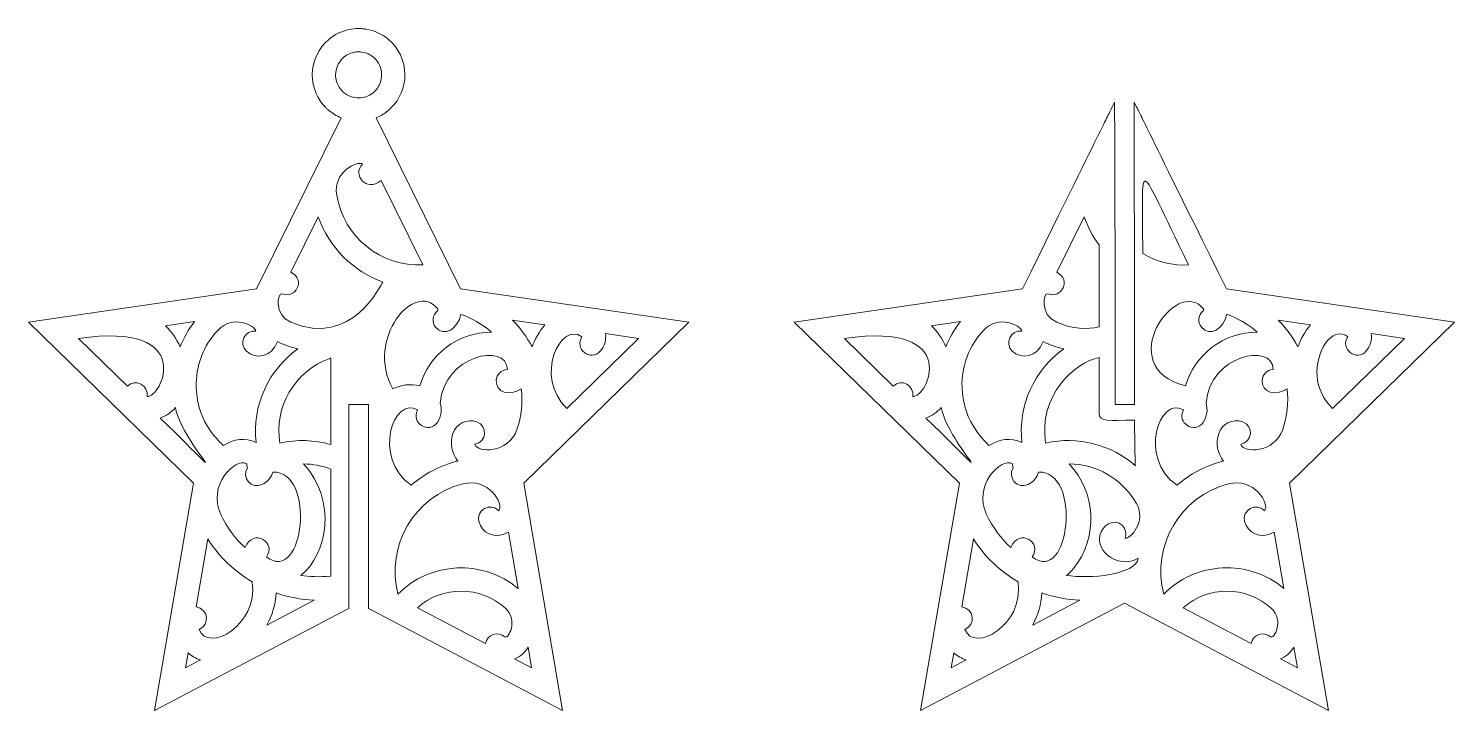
# Model space of a CAD drawing. Header units: inches. Extents: x 446 to 662, y -236 to -132.
import ezdxf

# ---------------------------------------------------------------- set-up
doc = ezdxf.new("R2010")
doc.units = ezdxf.units.IN
doc.header["$MEASUREMENT"] = 0
doc.layers.add('_U+0421_U+043B_U+043E_U+0439 1', color=7, linetype='Continuous')

msp = doc.modelspace()

# ---------------------------------------------------------------- linework, layer by layer
at = {"layer": '_U+0421_U+043B_U+043E_U+0439 1', "color": 1, "lineweight": 5, "true_color": 0xff0000}
for points, knots in [([(545.87, -176.9), (545.87, -176.9), (511.33, -171.88), (511.33, -171.88), (511.33, -171.88), (498.55, -145.97), (498.55, -145.97), (499.13, -145.73), (499.68, -145.42), (500.18, -145.03), (500.24, -144.99), (500.29, -144.94), (500.34, -144.89), (500.35, -144.89), (500.36, -144.89), (500.36, -144.88), (500.53, -144.74), (500.69, -144.6), (500.84, -144.44), (502.12, -143.17), (502.9, -141.42), (502.9, -139.48), (502.9, -137.31), (501.91, -135.37), (500.36, -134.08), (499.42, -133.31), (498.28, -132.77), (497.04, -132.57), (496.97, -132.56), (496.89, -132.55), (496.82, -132.54), (496.56, -132.5), (496.29, -132.48), (496.02, -132.48), (495.98, -132.47), (495.93, -132.47), (495.89, -132.47), (495.4, -132.47), (494.92, -132.52), (494.45, -132.62), (493.29, -132.86), (492.23, -133.39), (491.36, -134.13), (489.84, -135.42), (488.88, -137.34), (488.88, -139.48), (488.88, -141.42), (489.66, -143.17), (490.93, -144.44), (491.02, -144.54), (491.12, -144.63), (491.22, -144.72), (491.26, -144.76), (491.31, -144.8), (491.36, -144.83), (491.37, -144.84), (491.38, -144.85), (491.39, -144.86), (491.93, -145.32), (492.56, -145.7), (493.23, -145.97), (493.23, -145.97), (480.44, -171.88), (480.44, -171.88), (480.44, -171.88), (445.91, -176.9), (445.91, -176.9), (445.91, -176.9), (470.9, -201.26), (470.9, -201.26), (470.9, -201.26), (465, -235.66), (465, -235.66), (465, -235.66), (492.54, -221.18), (492.54, -221.18), (492.54, -221.18), (494.39, -220.21), (494.39, -220.21), (494.39, -220.21), (494.39, -189.35), (494.39, -189.35), (494.39, -189.35), (497.39, -189.35), (497.39, -189.35), (497.39, -189.35), (497.39, -220.21), (497.39, -220.21), (497.39, -220.21), (498.09, -220.58), (498.09, -220.58), (498.09, -220.58), (526.77, -235.66), (526.77, -235.66), (526.77, -235.66), (520.88, -201.26), (520.88, -201.26), (520.88, -201.26), (545.87, -176.9), (545.87, -176.9)], [0, 0, 0, 0, 1, 1, 1, 2, 2, 2, 3, 3, 3, 4, 4, 4, 5, 5, 5, 6, 6, 6, 7, 7, 7, 8, 8, 8, 9, 9, 9, 10, 10, 10, 11, 11, 11, 12, 12, 12, 13, 13, 13, 14, 14, 14, 15, 15, 15, 16, 16, 16, 17, 17, 17, 18, 18, 18, 19, 19, 19, 20, 20, 20, 21, 21, 21, 22, 22, 22, 23, 23, 23, 24, 24, 24, 25, 25, 25, 26, 26, 26, 27, 27, 27, 28, 28, 28, 29, 29, 29, 30, 30, 30, 31, 31, 31, 32, 32, 32, 33, 33, 33, 33]), ([(492.55, -140.5), (492.45, -140.18), (492.4, -139.83), (492.4, -139.48), (492.4, -138.5), (492.82, -137.6), (493.5, -136.96), (493.95, -136.52), (494.53, -136.21), (495.18, -136.07), (495.41, -136.02), (495.64, -136), (495.89, -136), (496.04, -136), (496.19, -136.01), (496.33, -136.03), (496.33, -136.03), (496.34, -136.03), (496.34, -136.03), (496.34, -136.03), (496.36, -136.03), (496.36, -136.03), (497.06, -136.12), (497.69, -136.43), (498.19, -136.87), (498.92, -137.51), (499.37, -138.45), (499.37, -139.48), (499.37, -139.87), (499.31, -140.24), (499.19, -140.6), (498.98, -141.24), (498.57, -141.81), (498.02, -142.24), (497.7, -142.49), (497.35, -142.67), (496.98, -142.79), (496.63, -142.91), (496.27, -142.97), (495.89, -142.97), (495.52, -142.97), (495.15, -142.91), (494.8, -142.79), (494.35, -142.65), (493.93, -142.41), (493.57, -142.08), (493.08, -141.65), (492.74, -141.1), (492.55, -140.5)], [0, 0, 0, 0, 1, 1, 1, 2, 2, 2, 3, 3, 3, 4, 4, 4, 5, 5, 5, 6, 6, 6, 7, 7, 7, 8, 8, 8, 9, 9, 9, 10, 10, 10, 11, 11, 11, 12, 12, 12, 13, 13, 13, 14, 14, 14, 15, 15, 15, 16, 16, 16, 16]), ([(661.81, -176.9), (661.81, -176.9), (627.28, -171.88), (627.28, -171.88), (612.76, -142.47), (614.88, -146.75), (613.33, -143.63), (613.33, -143.63), (613.35, -187.17), (613.36, -189.35), (613.36, -189.35), (610.43, -189.35), (610.43, -189.35), (610.43, -145.84), (610.33, -144.2), (610.33, -143.63), (608.66, -147.02), (610.25, -143.8), (596.39, -171.88), (596.39, -171.88), (561.86, -176.9), (561.86, -176.9), (561.86, -176.9), (586.85, -201.26), (586.85, -201.26), (586.85, -201.26), (580.95, -235.66), (580.95, -235.66), (580.95, -235.66), (611.84, -219.42), (611.84, -219.42), (611.84, -219.42), (642.72, -235.66), (642.72, -235.66), (642.72, -235.66), (636.82, -201.26), (636.82, -201.26), (636.82, -201.26), (661.81, -176.9), (661.81, -176.9)], [0, 0, 0, 0, 1, 1, 1, 2, 2, 2, 3, 3, 3, 4, 4, 4, 5, 5, 5, 6, 6, 6, 7, 7, 7, 8, 8, 8, 9, 9, 9, 10, 10, 10, 11, 11, 11, 12, 12, 12, 13, 13, 13, 13]), ([(496.5, -153), (494.85, -154.52), (496.99, -157.34), (499.29, -155.45), (499.29, -155.45), (505.6, -168.25), (505.6, -168.25), (499.32, -168.54), (493.63, -164.09), (492.57, -157.67), (492, -154.19), (495.68, -152.41), (496.5, -153)], [0, 0, 0, 0, 1, 1, 1, 2, 2, 2, 3, 3, 3, 4, 4, 4, 4]), ([(621.55, -168.25), (619.18, -168.36), (616.79, -167.81), (614.61, -166.53), (614.61, -151.42), (613.46, -151.85), (621.55, -168.25)], [0, 0, 0, 0, 1, 1, 1, 2, 2, 2, 2]), ([(485.64, -176.91), (482.99, -175.79), (483.62, -172.32), (484.31, -172.61), (486.33, -173.46), (487.96, -170.5), (485.63, -169.34), (485.63, -169.34), (489.78, -160.94), (489.78, -160.94), (491.42, -165.67), (495.12, -169.23), (499.58, -170.84), (499.23, -171.14), (494.96, -180.88), (485.64, -176.91)], [0, 0, 0, 0, 1, 1, 1, 2, 2, 2, 3, 3, 3, 4, 4, 4, 5, 5, 5, 5]), ([(600.26, -172.61), (602.27, -173.46), (603.91, -170.5), (601.58, -169.34), (601.58, -169.34), (605.72, -160.94), (605.72, -160.94), (606.27, -162.51), (607.05, -163.94), (608, -165.22), (608, -165.22), (608, -177.59), (608, -177.59), (606.21, -178.05), (604.08, -177.98), (601.59, -176.91), (598.94, -175.79), (599.56, -172.32), (600.26, -172.61)], [0, 0, 0, 0, 1, 1, 1, 2, 2, 2, 3, 3, 3, 4, 4, 4, 5, 5, 5, 6, 6, 6, 6]), ([(507.86, -174.88), (507.94, -174.98), (507.92, -175.12), (507.83, -175.19), (507.07, -175.79), (506.94, -176.9), (507.54, -177.67), (508.8, -179.25), (510.97, -177.86), (511.37, -175.71), (511.86, -175.91), (513.91, -176.55), (516.01, -178.41), (510.91, -178.41), (506.53, -181.81), (505.15, -186.55), (503.77, -186.19), (502.31, -186.36), (501.06, -187.01), (496.86, -179.45), (504.38, -170.5), (507.86, -174.88)], [0, 0, 0, 0, 1, 1, 1, 2, 2, 2, 3, 3, 3, 4, 4, 4, 5, 5, 5, 6, 6, 6, 7, 7, 7, 7]), ([(623.81, -174.88), (623.89, -174.98), (623.86, -175.12), (623.77, -175.19), (623.01, -175.79), (622.89, -176.9), (623.49, -177.67), (624.74, -179.25), (626.91, -177.86), (627.32, -175.71), (627.81, -175.91), (629.85, -176.55), (631.96, -178.41), (626.86, -178.41), (622.47, -181.81), (621.09, -186.55), (609.84, -183.63), (619.76, -169.79), (623.81, -174.88)], [0, 0, 0, 0, 1, 1, 1, 2, 2, 2, 3, 3, 3, 4, 4, 4, 5, 5, 5, 6, 6, 6, 6]), ([(463.85, -188.13), (464.13, -186.46), (462.11, -185.38), (460.88, -186.57), (460.88, -186.57), (453.49, -179.37), (453.49, -179.37), (471.66, -176.72), (465.94, -188.55), (463.85, -188.13)], [0, 0, 0, 0, 1, 1, 1, 2, 2, 2, 3, 3, 3, 3]), ([(471.06, -176.81), (470.14, -177.99), (469.41, -179.27), (468.87, -180.64), (468.34, -179.42), (467.59, -178.35), (466.67, -177.45), (466.67, -177.45), (471.06, -176.81), (471.06, -176.81)], [0, 0, 0, 0, 1, 1, 1, 2, 2, 2, 3, 3, 3, 3]), ([(474.6, -178.1), (476.82, -175.74), (480.19, -177.34), (480.35, -178.26), (478.66, -178.04), (477.67, -180.12), (478.91, -181.3), (480.28, -182.58), (482.7, -182.25), (483.61, -179.84), (484.52, -180.34), (485.7, -180.72), (486.71, -180.94), (482.22, -184.1), (479.73, -189.54), (480.38, -195.09), (478.66, -194.3), (477.01, -194.58), (475.38, -195.58), (475.04, -195.06), (471.47, -192.32), (471.3, -186.78), (471.21, -183.54), (472.37, -180.46), (474.6, -178.1)], [0, 0, 0, 0, 1, 1, 1, 2, 2, 2, 3, 3, 3, 4, 4, 4, 5, 5, 5, 6, 6, 6, 7, 7, 7, 8, 8, 8, 8]), ([(524.07, -177.3), (523.23, -178.32), (522.59, -179.45), (522.15, -180.65), (521.37, -179.17), (520.38, -177.8), (519.2, -176.59), (519.2, -176.59), (524.07, -177.3), (524.07, -177.3)], [0, 0, 0, 0, 1, 1, 1, 2, 2, 2, 3, 3, 3, 3]), ([(529.71, -179.11), (528.45, -180.93), (531.06, -182.96), (532.51, -181.26), (533.1, -180.56), (533.4, -179.65), (533.28, -178.64), (533.28, -178.64), (538.29, -179.37), (538.29, -179.37), (538.29, -179.37), (527.42, -189.96), (527.42, -189.96), (522.37, -185.16), (526.48, -176.75), (529.71, -179.11)], [0, 0, 0, 0, 1, 1, 1, 2, 2, 2, 3, 3, 3, 4, 4, 4, 5, 5, 5, 5]), ([(579.79, -188.13), (580.08, -186.46), (578.06, -185.38), (576.83, -186.57), (576.83, -186.57), (569.44, -179.37), (569.44, -179.37), (587.61, -176.72), (581.89, -188.55), (579.79, -188.13)], [0, 0, 0, 0, 1, 1, 1, 2, 2, 2, 3, 3, 3, 3]), ([(587, -176.81), (586.09, -177.99), (585.35, -179.27), (584.81, -180.64), (584.28, -179.42), (583.54, -178.35), (582.62, -177.45), (582.62, -177.45), (587, -176.81), (587, -176.81)], [0, 0, 0, 0, 1, 1, 1, 2, 2, 2, 3, 3, 3, 3]), ([(590.54, -178.1), (592.77, -175.74), (596.13, -177.34), (596.3, -178.26), (594.6, -178.04), (593.61, -180.12), (594.85, -181.3), (596.23, -182.58), (598.64, -182.25), (599.55, -179.84), (600.46, -180.34), (601.64, -180.72), (602.66, -180.94), (598.16, -184.1), (595.67, -189.54), (596.33, -195.09), (594.61, -194.3), (592.95, -194.58), (591.33, -195.58), (590.99, -195.06), (587.41, -192.32), (587.25, -186.78), (587.15, -183.54), (588.32, -180.46), (590.54, -178.1)], [0, 0, 0, 0, 1, 1, 1, 2, 2, 2, 3, 3, 3, 4, 4, 4, 5, 5, 5, 6, 6, 6, 7, 7, 7, 8, 8, 8, 8]), ([(640.01, -177.3), (639.17, -178.32), (638.53, -179.45), (638.1, -180.65), (637.32, -179.17), (636.33, -177.8), (635.14, -176.59), (635.14, -176.59), (640.01, -177.3), (640.01, -177.3)], [0, 0, 0, 0, 1, 1, 1, 2, 2, 2, 3, 3, 3, 3]), ([(645.66, -179.11), (644.4, -180.93), (647.01, -182.96), (648.45, -181.26), (649.05, -180.56), (649.35, -179.65), (649.22, -178.64), (649.22, -178.64), (654.23, -179.37), (654.23, -179.37), (654.23, -179.37), (643.36, -189.96), (643.36, -189.96), (641.99, -188.66), (641.15, -186.93), (641, -185.02), (640.73, -181.55), (643.18, -177.3), (645.66, -179.11)], [0, 0, 0, 0, 1, 1, 1, 2, 2, 2, 3, 3, 3, 4, 4, 4, 5, 5, 5, 6, 6, 6, 6]), ([(504.82, -190.19), (503.72, -192.13), (506.54, -193.9), (507.81, -192.06), (508.42, -191.17), (508.54, -190.1), (508.25, -189.15), (508.77, -181.95), (518.32, -179.88), (518.41, -184.05), (517.51, -184.09), (516.77, -184.82), (516.73, -185.73), (516.65, -187.5), (518.77, -188.2), (520.51, -186.97), (520.77, -189.02), (520.56, -191.12), (519.86, -193.13), (518.59, -196.79), (513.87, -196.73), (513.49, -195.38), (515.29, -195.08), (515.5, -192.57), (513.78, -191.97), (512.31, -191.46), (510.69, -192.25), (510.17, -193.73), (509.66, -195.21), (510, -196.78), (510.92, -197.92), (510.87, -197.93), (510.82, -197.94), (510.76, -197.95), (508.17, -198.64), (505.82, -199.88), (503.85, -201.59), (497.88, -197.36), (501.2, -188.04), (504.82, -190.19)], [0, 0, 0, 0, 1, 1, 1, 2, 2, 2, 3, 3, 3, 4, 4, 4, 5, 5, 5, 6, 6, 6, 7, 7, 7, 8, 8, 8, 9, 9, 9, 10, 10, 10, 11, 11, 11, 12, 12, 12, 13, 13, 13, 13]), ([(620.77, -190.19), (619.66, -192.13), (622.49, -193.9), (623.76, -192.06), (624.36, -191.17), (624.49, -190.1), (624.2, -189.15), (624.71, -181.95), (634.27, -179.88), (634.36, -184.05), (633.46, -184.09), (632.71, -184.82), (632.68, -185.73), (632.59, -187.5), (634.72, -188.2), (636.46, -186.97), (636.71, -189.02), (636.5, -191.12), (635.8, -193.13), (634.54, -196.79), (629.82, -196.73), (629.44, -195.38), (631.24, -195.08), (631.45, -192.57), (629.73, -191.97), (628.25, -191.46), (626.63, -192.25), (626.12, -193.73), (625.61, -195.21), (625.94, -196.78), (626.86, -197.92), (626.81, -197.93), (626.76, -197.94), (626.71, -197.95), (624.12, -198.64), (621.77, -199.88), (619.8, -201.59), (613.83, -197.36), (617.14, -188.04), (620.77, -190.19)], [0, 0, 0, 0, 1, 1, 1, 2, 2, 2, 3, 3, 3, 4, 4, 4, 5, 5, 5, 6, 6, 6, 7, 7, 7, 8, 8, 8, 9, 9, 9, 10, 10, 10, 11, 11, 11, 12, 12, 12, 13, 13, 13, 13]), ([(491.66, -195.42), (489.2, -194.71), (486.55, -194.61), (483.97, -195.21), (483.07, -189.82), (486.1, -184.32), (491.53, -182.39), (491.57, -182.37), (491.61, -182.37), (491.66, -182.35), (491.66, -182.35), (491.66, -195.42), (491.66, -195.42)], [0, 0, 0, 0, 1, 1, 1, 2, 2, 2, 3, 3, 3, 4, 4, 4, 4]), ([(613.37, -191.73), (613.4, -195.49), (613.44, -198.42), (613.51, -198.64), (609.86, -195.42), (604.77, -194.08), (599.91, -195.21), (598.72, -188.05), (604.35, -182.93), (608, -182.25), (608, -182.25), (608, -190.68), (608, -190.68), (608, -192.05), (609.5, -191.73), (613.37, -191.73)], [0, 0, 0, 0, 1, 1, 1, 2, 2, 2, 3, 3, 3, 4, 4, 4, 5, 5, 5, 5]), ([(465.84, -191.41), (466.73, -191.1), (467.53, -190.56), (468.14, -189.83), (469.48, -195.88), (478.98, -204.2), (465.84, -191.41)], [0, 0, 0, 0, 1, 1, 1, 2, 2, 2, 2]), ([(581.79, -191.41), (582.68, -191.1), (583.47, -190.56), (584.09, -189.83), (585.42, -195.88), (594.92, -204.2), (581.79, -191.41)], [0, 0, 0, 0, 1, 1, 1, 2, 2, 2, 2]), ([(478.69, -211.01), (477.2, -209.62), (475.95, -207.94), (475.02, -206), (472.94, -201.63), (477.16, -197.37), (478.96, -198.32), (478.96, -198.53), (478.99, -198.73), (479.05, -198.93), (478.1, -200.42), (479.71, -202.23), (481.29, -201.47), (482.12, -201.08), (482.7, -200.35), (482.9, -199.58), (489.45, -199.31), (487.68, -216.79), (481.92, -212.41), (483.52, -210.38), (480.02, -207.91), (478.69, -211.01)], [0, 0, 0, 0, 1, 1, 1, 2, 2, 2, 3, 3, 3, 4, 4, 4, 5, 5, 5, 6, 6, 6, 7, 7, 7, 7]), ([(487.13, -215.21), (491.06, -212.2), (492.75, -203.88), (487.53, -198.35), (488.95, -198.36), (490.34, -198.63), (491.66, -199.14), (491.66, -199.14), (491.66, -215.34), (491.66, -215.34), (489.97, -215.47), (488.3, -215.42), (487.13, -215.21)], [0, 0, 0, 0, 1, 1, 1, 2, 2, 2, 3, 3, 3, 4, 4, 4, 4]), ([(594.63, -211.01), (593.15, -209.62), (591.89, -207.94), (590.97, -206), (588.89, -201.63), (593.1, -197.37), (594.91, -198.32), (594.91, -198.53), (594.93, -198.73), (595, -198.93), (594.04, -200.42), (595.65, -202.23), (597.24, -201.47), (598.06, -201.08), (598.64, -200.35), (598.84, -199.58), (605.4, -199.31), (603.62, -216.79), (597.87, -212.41), (599.47, -210.38), (595.97, -207.91), (594.63, -211.01)], [0, 0, 0, 0, 1, 1, 1, 2, 2, 2, 3, 3, 3, 4, 4, 4, 5, 5, 5, 6, 6, 6, 7, 7, 7, 7]), ([(609.44, -207.4), (608.14, -208.13), (607.68, -209.79), (608.42, -211.09), (609.52, -213.03), (611.99, -213.72), (613.94, -212.62), (613.65, -215.13), (606.39, -215.8), (603.07, -215.21), (603.47, -214.91), (603.82, -214.57), (604.13, -214.18), (607.96, -209.35), (607.49, -202.61), (603.48, -198.35), (607.54, -198.39), (611.48, -200.52), (613.65, -204.34), (615.22, -207.1), (612.72, -209.68), (611.94, -209.62), (612.58, -208.08), (610.9, -206.57), (609.44, -207.4)], [0, 0, 0, 0, 1, 1, 1, 2, 2, 2, 3, 3, 3, 4, 4, 4, 5, 5, 5, 6, 6, 6, 7, 7, 7, 8, 8, 8, 8]), ([(511.66, -201.37), (515.44, -200.38), (518.02, -204.37), (517.1, -205.44), (515.85, -204.09), (513.64, -205.32), (514.1, -207.08), (514.52, -208.69), (516.36, -209.91), (518.58, -208.7), (518.58, -208.7), (520.03, -217.18), (520.03, -217.18), (514.65, -212.71), (506.75, -213.11), (501.84, -218.05), (499.96, -210.73), (504.35, -203.28), (511.66, -201.37)], [0, 0, 0, 0, 1, 1, 1, 2, 2, 2, 3, 3, 3, 4, 4, 4, 5, 5, 5, 6, 6, 6, 6]), ([(627.6, -201.37), (631.39, -200.38), (633.96, -204.37), (633.04, -205.44), (631.79, -204.09), (629.58, -205.32), (630.04, -207.08), (630.46, -208.69), (632.31, -209.91), (634.52, -208.7), (634.52, -208.7), (635.97, -217.18), (635.97, -217.18), (633.37, -215.01), (630.1, -213.92), (626.68, -214.09), (623.29, -214.26), (620.16, -215.66), (617.78, -218.05), (615.91, -210.73), (620.29, -203.28), (627.6, -201.37)], [0, 0, 0, 0, 1, 1, 1, 2, 2, 2, 3, 3, 3, 4, 4, 4, 5, 5, 5, 6, 6, 6, 7, 7, 7, 7]), ([(471.74, -223.39), (473.45, -222.73), (473.12, -220.18), (471.27, -219.99), (471.27, -219.99), (473.04, -209.68), (473.04, -209.68), (474.78, -212.43), (477.11, -214.63), (479.79, -216.2), (480.78, -222.77), (473.05, -227.02), (471.74, -223.39)], [0, 0, 0, 0, 1, 1, 1, 2, 2, 2, 3, 3, 3, 4, 4, 4, 4]), ([(587.69, -223.39), (589.4, -222.73), (589.07, -220.18), (587.21, -219.99), (587.21, -219.99), (588.98, -209.68), (588.98, -209.68), (590.72, -212.43), (593.06, -214.63), (595.73, -216.2), (596.73, -222.77), (588.99, -227.02), (587.69, -223.39)], [0, 0, 0, 0, 1, 1, 1, 2, 2, 2, 3, 3, 3, 4, 4, 4, 4]), ([(482.01, -222.73), (482.82, -221.25), (483.31, -219.59), (483.39, -217.87), (485.23, -218.51), (487.17, -218.89), (489.14, -218.98), (489.14, -218.98), (482.01, -222.73), (482.01, -222.73)], [0, 0, 0, 0, 1, 1, 1, 2, 2, 2, 3, 3, 3, 3]), ([(518.01, -224.52), (516.99, -223.59), (515.34, -224.15), (515.09, -225.53), (515.09, -225.53), (504.79, -220.11), (504.79, -220.11), (508.55, -216.78), (514.3, -216.74), (518.11, -220.18), (520.17, -222.06), (518.49, -224.95), (518.01, -224.52)], [0, 0, 0, 0, 1, 1, 1, 2, 2, 2, 3, 3, 3, 4, 4, 4, 4]), ([(597.95, -222.73), (598.77, -221.25), (599.25, -219.59), (599.33, -217.87), (601.18, -218.51), (603.12, -218.89), (605.08, -218.98), (605.08, -218.98), (597.95, -222.73), (597.95, -222.73)], [0, 0, 0, 0, 1, 1, 1, 2, 2, 2, 3, 3, 3, 3]), ([(633.95, -224.52), (632.93, -223.59), (631.28, -224.15), (631.03, -225.53), (631.03, -225.53), (620.74, -220.11), (620.74, -220.11), (624.49, -216.78), (630.25, -216.74), (634.05, -220.18), (636.12, -222.06), (634.44, -224.95), (633.95, -224.52)], [0, 0, 0, 0, 1, 1, 1, 2, 2, 2, 3, 3, 3, 4, 4, 4, 4]), ([(521.55, -226.06), (521.55, -226.06), (522.09, -229.21), (522.09, -229.21), (522.09, -229.21), (519.51, -227.85), (519.51, -227.85), (520.46, -227.49), (521, -226.9), (521.55, -226.06)], [0, 0, 0, 0, 1, 1, 1, 2, 2, 2, 3, 3, 3, 3]), ([(637.5, -226.06), (637.5, -226.06), (638.04, -229.21), (638.04, -229.21), (638.04, -229.21), (635.46, -227.85), (635.46, -227.85), (636.4, -227.49), (636.95, -226.9), (637.5, -226.06)], [0, 0, 0, 0, 1, 1, 1, 2, 2, 2, 3, 3, 3, 3]), ([(469.69, -229.21), (469.69, -229.21), (470.07, -226.96), (470.07, -226.96), (470.63, -227.43), (471.27, -227.79), (471.95, -228.01), (471.95, -228.01), (469.69, -229.21), (469.69, -229.21)], [0, 0, 0, 0, 1, 1, 1, 2, 2, 2, 3, 3, 3, 3]), ([(585.63, -229.21), (585.63, -229.21), (586.02, -226.96), (586.02, -226.96), (586.57, -227.43), (587.21, -227.79), (587.9, -228.01), (587.9, -228.01), (585.63, -229.21), (585.63, -229.21)], [0, 0, 0, 0, 1, 1, 1, 2, 2, 2, 3, 3, 3, 3])]:
    msp.add_open_spline(points, degree=3, knots=knots, dxfattribs=at)

doc.saveas('drawing.dxf')
